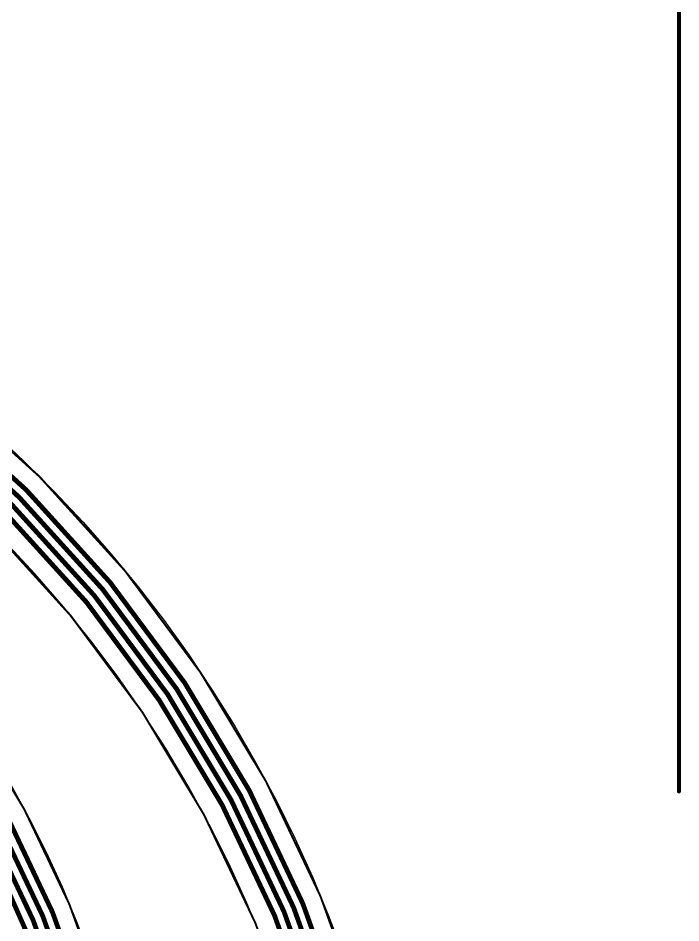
# Model space of a CAD drawing. Header units: inches. Extents: x -4.2 to 12.6, y -6.1 to 3.
# Drawn here: x 3.413 to 5.07, y -2.333 to -0.071 of the extents above; entities that cross this region are included whole.
import ezdxf

# ---------------------------------------------------------------- set-up
doc = ezdxf.new("R2010")
doc.units = ezdxf.units.IN
doc.header["$MEASUREMENT"] = 0
for name, color, linetype in [('Board Outline', 216, 'Continuous'), ('Dimension', 6, 'Continuous'), ('Flex_Ribbon Bottom Coverlay -Flex_Ribbon)', 7, 'Continuous'), ('Flex_Ribbon Top Coverlay -Flex_Ribbon)', 7, 'Continuous'), ('Top Layer', 1, 'Continuous')]:
    doc.layers.add(name, color=color, linetype=linetype)

msp = doc.modelspace()

# ---------------------------------------------------------------- linework, layer by layer
at = {"layer": 'Board Outline'}
for points in [[(1.1756335, -0.2698042, 0.005, 0.005, -0.4137830578576681), (4.4171563, -3.5047678, 0.005, 0.005, 0)], [(1.1768424, -0.4457883, 0.005, 0.005, -0.4136722232397825), (4.2411723, -3.5050754, 0.005, 0.005, 0)], [(1.0575817, -0.6304355, 0.005, 0.005, -0.4137590145945721), (3.7473344, -3.3148612, 0.005, 0.005, 0)], [(1.0576195, -0.8064198, 0.005, 0.005, -0.4137590145945721), (3.5713504, -3.3151722, 0.005, 0.005, 0)]]:
    msp.add_lwpolyline(points, format="xyseb", dxfattribs=at)
at = {"layer": 'Dimension'}
msp.add_lwpolyline([(5.065, -2.0041566, 0.01, 0.01, 0), (5.065, -5e-07, 0.01, 0.01, 0)], format="xyseb", dxfattribs=at)
msp.add_lwpolyline([(5.0625, -2.0041566, 0.005, 0.005, 1), (5.0675, -2.0041566, 0.005, 0.005, 1)], format="xyseb", close=True, dxfattribs=at)
at = {"layer": 'Flex_Ribbon Bottom Coverlay -Flex_Ribbon)'}
for p, q in [((3.3507748, -1.1068601), (3.428182, -1.1792172)), ((3.428182, -1.1792172), (3.5031825, -1.254066)), ((3.5031825, -1.254066), (3.5756963, -1.3313264)), ((3.5756963, -1.3313264), (3.6456458, -1.4109159)), ((3.4546288, -1.4604771), (3.380099, -1.3805653)), ((3.6456458, -1.4109159), (3.7129563, -1.4927494)), ((3.5262622, -1.5429951), (3.4546288, -1.4604771)), ((3.7129563, -1.4927494), (3.7775558, -1.5767394)), ((3.5949083, -1.6280145), (3.5262622, -1.5429951)), ((3.7775558, -1.5767394), (3.8393752, -1.6627963)), ((3.6604798, -1.715427), (3.5949083, -1.6280145)), ((3.8393752, -1.6627963), (3.8983485, -1.7508279)), ((3.7228934, -1.8051216), (3.6604798, -1.715427)), ((3.8983485, -1.7508279), (3.9544127, -1.8407402)), ((3.7820696, -1.8969843), (3.7228934, -1.8051216)), ((3.9544127, -1.8407402), (4.0075079, -1.9324372)), ((3.8379333, -1.9908982), (3.7820696, -1.8969843)), ((4.0075079, -1.9324372), (4.0575772, -2.0258207)), ((3.3937153, -1.9857594), (3.4397915, -2.0698867)), ((3.8904134, -2.086744), (3.8379333, -1.9908982)), ((4.0575772, -2.0258207), (4.1045672, -2.120791)), ((3.4397915, -2.0698867), (3.4828386, -2.1556034)), ((3.9394432, -2.1843998), (3.8904134, -2.086744)), ((4.1045672, -2.120791), (4.1484277, -2.2172466)), ((3.4828386, -2.1556034), (3.5228019, -2.2428006)), ((3.9849603, -2.2837414), (3.9394432, -2.1843998)), ((4.1484277, -2.2172466), (4.1891117, -2.3150844)), ((3.5228019, -2.2428006), (3.5596306, -2.3313672)), ((4.026907, -2.3846426), (3.9849603, -2.2837414)), ((4.1891117, -2.3150844), (4.2265758, -2.4141998)), ((3.5596306, -2.3313672), (3.5932779, -2.4211908))]:
    msp.add_line(p, q, dxfattribs=at)
at = {"layer": 'Flex_Ribbon Top Coverlay -Flex_Ribbon)'}
for p, q in [((3.3507748, -1.1068601), (3.428182, -1.1792172)), ((3.428182, -1.1792172), (3.5031825, -1.254066)), ((3.5031825, -1.254066), (3.5756963, -1.3313264)), ((3.5756963, -1.3313264), (3.6456458, -1.4109159)), ((3.4546288, -1.4604771), (3.380099, -1.3805653)), ((3.6456458, -1.4109159), (3.7129563, -1.4927494)), ((3.5262622, -1.5429951), (3.4546288, -1.4604771)), ((3.7129563, -1.4927494), (3.7775558, -1.5767394)), ((3.5949083, -1.6280145), (3.5262622, -1.5429951)), ((3.7775558, -1.5767394), (3.8393752, -1.6627963)), ((3.6604798, -1.715427), (3.5949083, -1.6280145)), ((3.8393752, -1.6627963), (3.8983485, -1.7508279)), ((3.7228934, -1.8051216), (3.6604798, -1.715427)), ((3.8983485, -1.7508279), (3.9544127, -1.8407402)), ((3.7820696, -1.8969843), (3.7228934, -1.8051216)), ((3.9544127, -1.8407402), (4.0075079, -1.9324372)), ((3.8379333, -1.9908982), (3.7820696, -1.8969843)), ((4.0075079, -1.9324372), (4.0575772, -2.0258207)), ((3.3937153, -1.9857594), (3.4397915, -2.0698867)), ((3.8904134, -2.086744), (3.8379333, -1.9908982)), ((4.0575772, -2.0258207), (4.1045672, -2.120791)), ((3.4397915, -2.0698867), (3.4828386, -2.1556034)), ((3.9394432, -2.1843998), (3.8904134, -2.086744)), ((4.1045672, -2.120791), (4.1484277, -2.2172466)), ((3.4828386, -2.1556034), (3.5228019, -2.2428006)), ((3.9849603, -2.2837414), (3.9394432, -2.1843998)), ((4.1484277, -2.2172466), (4.1891117, -2.3150844)), ((3.5228019, -2.2428006), (3.5596306, -2.3313672)), ((4.026907, -2.3846426), (3.9849603, -2.2837414)), ((4.1891117, -2.3150844), (4.2265758, -2.4141998)), ((3.5596306, -2.3313672), (3.5932779, -2.4211908))]:
    msp.add_line(p, q, dxfattribs=at)
at = {"layer": 'Top Layer'}
for points in [[(1.1767548, -0.3171135, 0.012, 0.012, -0.4142135531895799), (4.3680327, -3.5045065, 0.012, 0.012, 0)], [(1.1767548, -0.3431134, 0.012, 0.012, -0.4142135623730951), (4.3434664, -3.5055292, 0.012, 0.012, 0)], [(1.1767548, -0.3691135, 0.012, 0.012, -0.4142094368040733), (4.317068, -3.5046789, 0.012, 0.012, 0)], [(1.1767548, -0.3951135, 0.012, 0.012, -0.4142135529626269), (4.2917287, -3.5049737, 0.012, 0.012, 0)], [(1.0577548, -0.6781135, 0.012, 0.012, -0.4142135401902004), (3.7006592, -3.3166301, 0.012, 0.012, 0)], [(1.0577547, -0.7041133, 0.012, 0.012, -0.4142135623730951), (3.6742856, -3.3158474, 0.012, 0.012, 0)], [(1.0577634, -0.7301133, 0.012, 0.012, -0.4142125882663787), (3.6479596, -3.3151133, 0.012, 0.012, 0)], [(1.0577548, -0.7561134, 0.012, 0.012, -0.4142135738023519), (3.6232216, -3.3159647, 0.012, 0.012, 0)]]:
    msp.add_lwpolyline(points, format="xyseb", dxfattribs=at)

doc.saveas('drawing.dxf')
